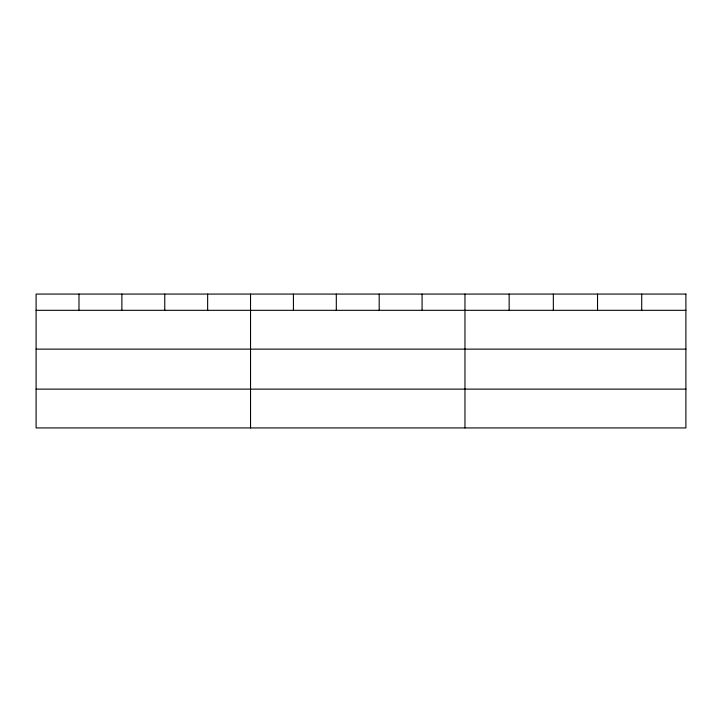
<?xml version="1.0" encoding="UTF-8"?>
<svg xmlns="http://www.w3.org/2000/svg" width="722" height="722" viewBox="0 0 722 722"><rect width="100%" height="100%" fill="white"/><g stroke="black" fill="none" stroke-linecap="round" stroke-linejoin="round"><path stroke-width="1.08" d="M36.1 310.316L685.9 310.316M36.1 349.132L685.9 349.132M36.1 389.122L685.9 389.122M641.714 294.071L641.714 310.316M597.527 294.071L597.527 310.316M553.341 294.071L553.341 310.316M509.154 294.071L509.154 310.316M464.968 294.071L464.968 427.929M422.081 294.071L422.081 310.316M379.194 294.071L379.194 310.316M336.308 294.071L336.308 310.316M293.421 294.071L293.421 310.316M250.534 294.071L250.534 427.929M207.647 294.071L207.647 310.316M164.76 294.071L164.76 310.316M121.874 294.071L121.874 310.316M78.987 294.071L78.987 310.316M685.9 294.071L36.1 294.071L36.1 427.929L685.9 427.929L685.9 294.071"/></g></svg>
